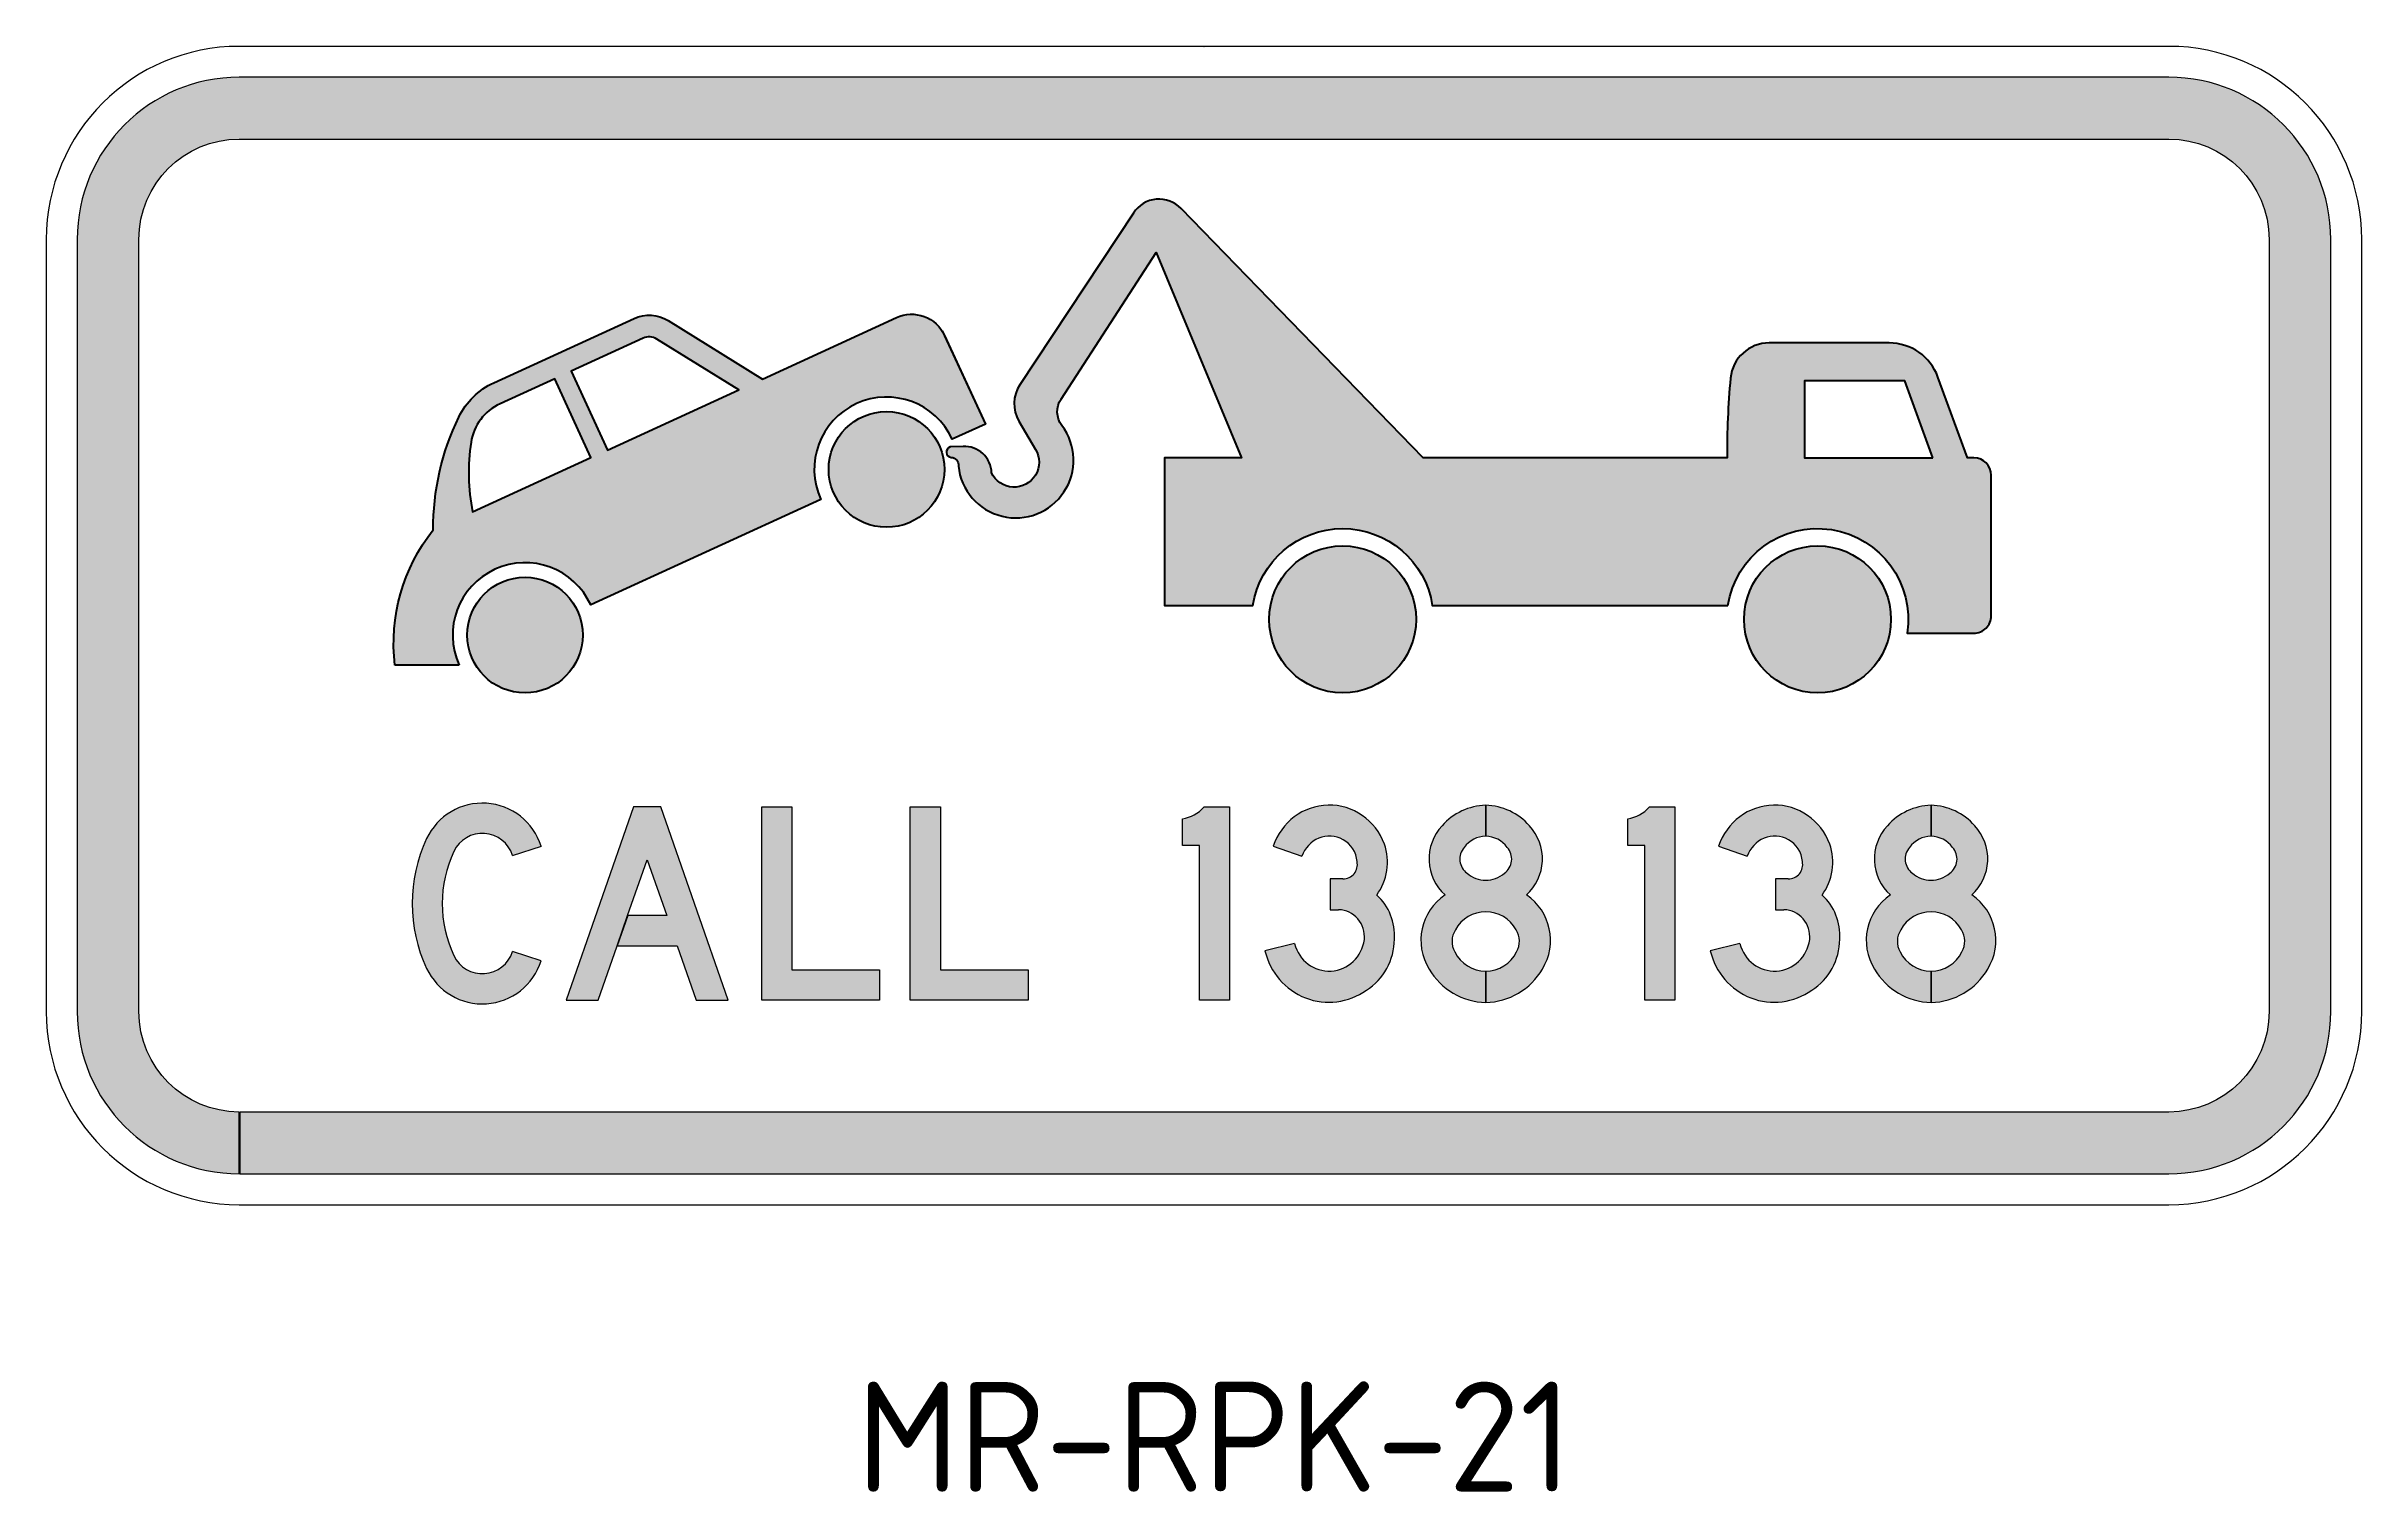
# Model space of a CAD drawing. Extents: x 4443 to 5043, y 3403 to 3778.
import ezdxf
from ezdxf.enums import TextEntityAlignment as Align

# ---------------------------------------------------------------- set-up
doc = ezdxf.new("R2010")
doc.units = 0
doc.header["$LTSCALE"] = 10
doc.layers.add('GSBWFILL', color=7, linetype='CONTINUOUS', lineweight=0)
doc.layers.add('L25', color=1, linetype='CONTINUOUS')
doc.styles.add('ISO', font='isocp2.shx')
doc.styles.add('TSText', font='txt.shx')

# ---------------------------------------------------------------- blocks, each defined once
blk = doc.blocks.new('*U747')
at = {"layer": 'GSBWFILL'}
blk.add_hatch(color=256, dxfattribs=at).paths.add_polyline_path([(-249.8400000000001, -142), (250, -142, 0.414213562373095), (292, -100), (292, 100, 0.414213562373095), (250, 142), (-250, 142, 0.414213562373095), (-292, 100), (-292, -100, 0.414213562373095), (-250, -142), (-250, -126, -0.414213562373095), (-276, -100), (-276, 100, -0.414213562373095), (-250, 126), (250, 126, -0.414213562373095), (276, 100), (276, -100, -0.414213562373095), (250, -126), (-249.8400000000001, -126)])
at = {"layer": 'GSBWFILL', "linetype": 'Continuous'}
for points in [[(-250, -150), (250, -150, 0.414213562373095), (300, -100), (300, 100, 0.414213562373095), (250, 150), (-250, 150, 0.414213562373095), (-300, 100), (-300, -100, 0.414213562373095), (-250, -150)], [(-249.8400000000001, -142), (250, -142, 0.414213562373095), (292, -100), (292, 100, 0.414213562373095), (250, 142), (-250, 142, 0.414213562373095), (-292, 100), (-292, -100, 0.414213562373095), (-250, -142), (-250, -126, -0.414213562373095), (-276, -100), (-276, 100, -0.414213562373095), (-250, 126), (250, 126, -0.414213562373095), (276, 100), (276, -100, -0.414213562373095), (250, -126), (-249.8400000000001, -126), (-249.8400000000001, -142)]]:
    blk.add_lwpolyline(points, format="xyb", close=True, dxfattribs=at)
at = {"layer": 'GSBWFILL', "color": 250, "style": 'TSText'}
for s in ['levels:GSCOLORFILL|GSBWFILL|GSOUTLINE', 'chevronShoulderRadius:300.000', 'constructPanels:900|600|450', 'panelStyle:MR-RPK-21.ssm', 'panelBorderRadius:300.000', 'chevronTipRadius:300.000', 'constructPanelMode:0', 'panelRoundCorners:0', 'panelHeightLock:1', 'panelStation:none', 'heightRounding:1', 'panelName:name', 'panelWidthLock:1', 'widthRounding:1', 'panelStandard:0', 'legendMaterial:0', 'panelMounting:0', 'panelQuantity:1', 'panelMaterial:0', 'marginAlign:9', 'panelShape:0', 'panelSizes:', 'version:2']:
    blk.add_text(s, height=0.001, dxfattribs=at).set_placement((0, 149.998), align=Align.CENTER)
blk = doc.blocks.new('*U726')
at = {"layer": 'GSBWFILL'}
h = blk.add_hatch(color=256, dxfattribs=at)
edge = h.paths.add_edge_path()
edge.add_line((104.2867910776607, 149.8797741616702), (134.3767910776606, 159.4617741616702))
edge.add_line((134.3767910776606, 159.4617741616702), (134.0625307301143, 159.3622018379728))
edge.add_arc((73.00079133464709, 139.9164405714599), 64.08333363078236, 17.66463027616738, 154.8157636095007)
edge.add_arc((157.8886401462602, 99.99977365947542), 157.887849370834, 154.8157635801439, 205.1842358023662)
edge.add_arc((73.0008373439664, 60.08337307841304), 64.08348859891, 205.1844328509103, 342.3355661842436)
edge.add_line((134.0627910776607, 40.637774161671), (104.2860000000001, 50.1199999999997))
edge.add_arc((73.00079133464709, 60.08310775188045), 32.83333363078238, 205.1842366564146, 342.33536998974796, ccw=False)
edge.add_arc((157.88864014626, 99.99977466386473), 126.6378493708338, 154.8157642738219, 205.1842364960441, ccw=False)
edge.add_arc((73.0012309245862, 139.9163978762504), 32.83375003097432, 17.664890394020574, 154.8160237273541, ccw=False)
blk.add_lwpolyline([(104.2867910776607, 149.8797741616702), (134.3767910776606, 159.4617741616702), (134.0625307301143, 159.3622018379728, 0.6818413547934971), (15.0089527127739, 167.1858428841029, 0.2233820481016266), (15.008951988694, 32.8137059746956, 0.6818413547934971), (134.0627910776607, 40.637774161671), (104.2860000000001, 50.1199999999997, -0.6818413547934971), (43.2884578260724, 46.1115282139222, -0.2233820481016266), (43.2884571019925, 153.8880195739596, -0.6818413547934971), (104.2867910776607, 149.8797741616702)], format="xyb", close=True, dxfattribs=at)
blk = doc.blocks.new('*U728')
at = {"layer": 'GSBWFILL'}
blk.add_hatch(color=256, dxfattribs=at).paths.add_polyline_path([(52.69200000000018, 56.2500000000004), (63.57999999999997, 87.5000000000004), (83.74999999999999, 145.384), (103.92, 87.5000000000004), (63.59058958785335, 87.50000000000038), (52.70258958785357, 56.2500000000004), (114.808, 56.2500000000004), (134.4080000000001, 0), (167.5000000000002, 0), (97.81200000000001, 200.0000000000002), (69.68799999999997, 200.0000000000002), (0, 0), (33.09200000000009, 0)])
at = {"layer": 'GSBWFILL', "flags": 128}
blk.add_lwpolyline([(52.69200000000018, 56.2500000000004), (63.57999999999997, 87.5000000000004), (83.74999999999999, 145.384), (103.92, 87.5000000000004), (63.59058958785335, 87.50000000000038), (52.70258958785357, 56.2500000000004), (114.808, 56.2500000000004), (134.4080000000001, 0), (167.5000000000002, 0), (97.81200000000001, 200.0000000000002), (69.68799999999997, 200.0000000000002), (0, 0), (33.09200000000009, 0)], close=True, dxfattribs=at)
blk = doc.blocks.new('*U730')
at = {"layer": 'GSBWFILL'}
blk.add_hatch(color=256, dxfattribs=at).paths.add_polyline_path([(0, 0), (0, 200.0000000000002), (31.25, 200.0000000000002), (31.25, 31.25), (121.8760000000001, 31.25), (121.8760000000001, 0)])
blk.add_lwpolyline([(0, 0), (0, 200.0000000000002), (31.25, 200.0000000000002), (31.25, 31.25), (121.8760000000001, 31.25), (121.8760000000001, 0), (0, 0)], close=True, dxfattribs=at)
blk = doc.blocks.new('*U732')
at = {"layer": 'GSBWFILL'}
blk.add_hatch(color=256, dxfattribs=at).paths.add_polyline_path([(0, 0), (0, 200.0000000000002), (31.25, 200.0000000000002), (31.25, 31.25), (121.8760000000001, 31.25), (121.8760000000001, 0)])
blk.add_lwpolyline([(0, 0), (0, 200.0000000000002), (31.25, 200.0000000000002), (31.25, 31.25), (121.8760000000001, 31.25), (121.8760000000001, 0), (0, 0)], close=True, dxfattribs=at)
blk = doc.blocks.new('*U724')
at = {"layer": 'GSBWFILL', "color": 28, "yscale": 0.25}
for name, p, xscale, zscale in [('*U726', (0, 0), 0.2492990026874455, 0.2492990026874455), ('*U728', (39.89000000000033, 0), 0.2507462686567164, 0.2507462686567164), ('*U730', (90.58750000000055, 0), 0.2502543568873277, 0.2502543568873277), ('*U732', (129.0750000000007, 0), 0.2502543568873277, 0.2502543568873277)]:
    blk.add_blockref(name, p, dxfattribs=dict(at, xscale=xscale, zscale=zscale))
blk = doc.blocks.new('*U735')
at = {"layer": 'GSBWFILL'}
h = blk.add_hatch(color=256, dxfattribs=at)
edge = h.paths.add_edge_path()
edge.add_arc((-5.426706047666711, 225.882397187186), 38.44445474806078, 278.114805562602, 317.6822694514909)
edge.add_line((23, 200.0000000000002), (50.0000000000001, 200.0000000000002))
edge.add_line((50.0000000000001, 200.0000000000002), (50.0000000000001, 0))
edge.add_line((50.0000000000001, 0), (18, 0))
edge.add_line((18, 0), (18, 160.0000000000001))
edge.add_line((18, 160.0000000000001), (0, 160.0000000000001))
edge.add_line((0, 160.0000000000001), (-3.04801e-08, 187.8228785002829))
blk.add_lwpolyline([(-3.04801e-08, 187.8228785002829, 0.1743816526803867), (23, 200.0000000000002), (50.0000000000001, 200.0000000000002), (50.0000000000001, 0), (18, 0), (18, 160.0000000000001), (0, 160.0000000000001), (-3.04801e-08, 187.8228785002829, 0.1743816526803867)], format="xyb", close=True, dxfattribs=at)
blk = doc.blocks.new('*U737')
at = {"layer": 'GSBWFILL'}
h = blk.add_hatch(color=256, dxfattribs=at)
edge = h.paths.add_edge_path()
edge.add_arc((69.92617259734907, 141.6507529327534), 27.51851350399044, 3.9775856975642796, 62.66910236423098, ccw=False)
edge.add_arc((82.85445355881797, 140.3867728733046), 14.86647032002467, -91.95997603031878, 12.32297952523652, ccw=False)
edge.add_line((82.346, 125.5290000000002), (68.817, 125.5290000000002))
edge.add_line((68.817, 125.5290000000002), (68.817, 93.5470000000001))
edge.add_line((68.817, 93.5470000000001), (77.8363661128013, 93.5468468773788))
edge.add_arc((77.22162676748302, 65.5507434684112), 28.00285182884575, -5.788067107006725, 88.74209955965989, ccw=False)
edge.add_arc((67.7051551325888, 67.68733671845808), 37.70431210731306, 194.2316508427801, 352.4398286205579, ccw=False)
edge.add_line((31.158, 58.4179999999996), (-0.3081421870017991, 50.8787441069822))
edge.add_arc((67.41155403993959, 67.36310384156609), 69.69714034971874, 193.6808934056669, 304.8483350723336)
edge.add_arc((74.35589274716378, 63.46355943662567), 62.62512505400525, 301.6712974414125, 359.5229085525236)
edge.add_arc((80.97375884746876, 66.7774066731069), 56.13625802379143, 356.0824188995984, 408.4477883440429)
edge.add_arc((73.52152699705742, 142.7253154958474), 56.11400045319013, 322.7849029740725, 379.6444140851835)
edge.add_arc((67.87541483495228, 139.3878194444202), 62.56588875025763, 20.78473335500934, 161.4674222438983)
edge.add_line((8.554, 159.2739999999999), (38.9667395889774, 148.9258444689971))
edge.add_arc((68.04102729411676, 139.0364561302945), 30.71016455955396, 61.783967898451124, 161.2146706762289, ccw=False)
blk.add_lwpolyline([(82.56071160822009, 166.0973684337197, -0.2618392256962704), (97.3784012367491, 143.5596081392605, -0.489261833481679), (82.346, 125.5290000000002), (68.817, 125.5290000000002), (68.817, 93.5470000000001), (77.8363661128013, 93.5468468773788, -0.4375657923540587), (105.081712610969, 62.7266812626726, -0.8258631257588721), (31.158, 58.4179999999996), (-0.3081421870018, 50.8787441069822, 0.5270586489639112), (107.2369245645487, 10.1649287351347, 0.2579269265539832), (136.9788467298063, 62.9420975323285, 0.2325480081467606), (118.209066244324, 108.7870644671831, 0.2533152114154578), (126.3695319753774, 161.5898169913041, 0.7046560960820358), (8.554, 159.2739999999999), (38.9667395889774, 148.9258444689971, -0.4632869890832702), (82.56071160822009, 166.0973684337197, -0.2618392256962704)], format="xyb", close=True, dxfattribs=at)
blk = doc.blocks.new('*U739')
at = {"layer": 'GSBWFILL'}
h = blk.add_hatch(color=256, dxfattribs=at)
edge = h.paths.add_edge_path()
edge.add_arc((67.20294976000847, 65.83814496193432), 35.95777543140494, 206.313100356528, 269.92322257875026, ccw=False)
edge.add_arc((53.834989357525, 60.79263358495832), 21.78360643629292, 146.7194673420469, 210.0058006753803, ccw=False)
edge.add_arc((66.6778891950921, 55.93014957681051), 35.31458535897635, 89.2262724591966, 151.5639863480855, ccw=False)
edge.add_arc((67.63164353155362, 55.93014981902111), 35.31458512256668, 28.43601435147309, 90.77372824036212, ccw=False)
edge.add_arc((80.47454315241063, 60.79263362725813), 21.78360652800874, -30.005799366031113, 33.28053396730229, ccw=False)
edge.add_arc((67.10636343153975, 65.83774864584319), 35.9577964553563, 270.0934325714609, 333.6876214603498, ccw=False)
edge.add_line((67.165, 29.8799999999995), (67.1647647778717, -2.540673533503398))
edge.add_arc((65.6003557140736, 67.64718786254699), 70.20529369691485, 271.2768475374655, 329.5388447596877)
edge.add_arc((78.12618947337147, 61.89046501508062), 56.50701492180233, 328.1314475500711, 416.2288503278489)
edge.add_arc((75.98453694384438, 146.2399904856026), 50.22784572078951, 311.9135164850034, 403.0535498183368)
edge.add_arc((65.20310771649754, 138.3318756222381), 63.52442720584509, 41.62679222770585, 88.23019222770586)
edge.add_line((67.165, 201.8259999999996), (67.1647666278771, 169.7208875349654))
edge.add_arc((66.64123242411225, 141.3542714727362), 28.37144682395369, 36.228872036666985, 88.94266925888928, ccw=False)
edge.add_arc((76.09278435559158, 146.0157051374788), 18.08466794942538, -54.6228479763754, 42.0231686902913, ccw=False)
edge.add_arc((66.80460657286211, 154.6778421349247), 30.63187402938423, 270.65497470638326, 310.16774970638323, ccw=False)
edge.add_arc((67.50492563022206, 154.6778411000748), 30.63187299357141, 229.8322504400978, 269.3450254400978, ccw=False)
edge.add_arc((58.21674872204849, 146.0157051489695), 18.0846682832437, 137.9768314910969, 234.62284815776349, ccw=False)
edge.add_arc((67.66834641082252, 141.3540000240866), 28.37164450945649, 91.03674596103042, 143.7707404054748, ccw=False)
edge.add_line((67.15499999999999, 169.721), (67.1547666294128, 201.8259763897969))
edge.add_arc((69.10615586389845, 138.3314400308277), 63.52451548327564, 91.7603276160847, 138.3727526160847)
edge.add_arc((58.32499554464874, 146.2399904630053), 50.22784567445721, 136.9464496945723, 228.0864830279056)
edge.add_arc((56.18334120429216, 61.89046580266137), 56.50701366693285, 123.7711486640408, 211.8685514418186)
edge.add_arc((68.70938744916215, 67.64734561644892), 70.20555519840512, 210.4611769126904, 268.7313380238015)
edge.add_line((67.15499999999999, -2.5410000000008), (67.15499999999999, 29.87999999999951))
edge.add_line((67.15499999999999, 29.8799999999995), (67.1547656796322, 29.8804018143208))
blk.add_lwpolyline([(67.1547656796322, 29.8804018143208, -0.2849052443197701), (34.9709355901211, 49.8989204975029, -0.2833783843116209), (35.6240282550684, 72.7461437429042, -0.2789120782666099), (67.15476614935021, 91.24151499146029, -0.2789120782666099), (98.68550405837402, 72.7461442516972, -0.2833783843116209), (99.33859724818619, 49.8989209250267, -0.2848300803335512), (67.165, 29.8799999999995), (67.1647647778717, -2.5406735335034, 0.2598375833880574), (126.1154273850537, 32.0563271855949, 0.404520686334955), (109.5371460023593, 108.8627392341008, 0.4200534378000491), (112.6868260783573, 180.529616585023, 0.2061955846657895), (67.165, 201.8259999999996), (67.1647666278771, 169.7208875349654, -0.234151094945048), (89.52741738157111, 158.122143519523, -0.4486104805440255), (86.56301274397269, 131.2702132048198, -0.1741357812658435), (67.1547661466162, 124.047969545817, -0.1741357812658435), (47.7465201870828, 131.2702129109819, -0.4486104805440255), (44.7821154097571, 158.1221437119504, -0.2342440555864945), (67.15499999999999, 169.721), (67.1547666294128, 201.8259763897969, 0.2062366382519775), (21.6227067354994, 180.5296168428141, 0.4200534378000491), (24.7723861993274, 108.862739531224, 0.404520686334955), (8.1941038333954, 32.0563294800751, 0.2598756104436386), (67.15499999999999, -2.5410000000008), (67.15499999999999, 29.8799999999995), (67.1547656796322, 29.8804018143208, -0.2849052443197701)], format="xyb", close=True, dxfattribs=at)
blk = doc.blocks.new('*U733')
at = {"layer": 'GSBWFILL', "color": 28, "yscale": 0.25}
for name, p, xscale, zscale in [('*U735', (0, 0), 0.245, 0.245), ('*U737', (21.47999999999956, 0), 0.2443293405138659, 0.2443293405138659), ('*U739', (61.90249999999924, 0), 0.2488242046268992, 0.2488242046268992)]:
    blk.add_blockref(name, p, dxfattribs=dict(at, xscale=xscale, zscale=zscale))
blk = doc.blocks.new('*U742')
at = {"layer": 'GSBWFILL'}
h = blk.add_hatch(color=256, dxfattribs=at)
edge = h.paths.add_edge_path()
edge.add_arc((-5.426706047666711, 225.882397187186), 38.44445474806078, 278.114805562602, 317.6822694514909)
edge.add_line((23, 200.0000000000002), (50.0000000000001, 200.0000000000002))
edge.add_line((50.0000000000001, 200.0000000000002), (50.0000000000001, 0))
edge.add_line((50.0000000000001, 0), (18, 0))
edge.add_line((18, 0), (18, 160.0000000000001))
edge.add_line((18, 160.0000000000001), (0, 160.0000000000001))
edge.add_line((0, 160.0000000000001), (-3.04801e-08, 187.8228785002829))
blk.add_lwpolyline([(-3.04801e-08, 187.8228785002829, 0.1743816526803867), (23, 200.0000000000002), (50.0000000000001, 200.0000000000002), (50.0000000000001, 0), (18, 0), (18, 160.0000000000001), (0, 160.0000000000001), (-3.04801e-08, 187.8228785002829, 0.1743816526803867)], format="xyb", close=True, dxfattribs=at)
blk = doc.blocks.new('*U744')
at = {"layer": 'GSBWFILL'}
h = blk.add_hatch(color=256, dxfattribs=at)
edge = h.paths.add_edge_path()
edge.add_arc((69.92617259734907, 141.6507529327534), 27.51851350399044, 3.9775856975642796, 62.66910236423098, ccw=False)
edge.add_arc((82.85445355881797, 140.3867728733046), 14.86647032002467, -91.95997603031878, 12.32297952523652, ccw=False)
edge.add_line((82.346, 125.5290000000002), (68.817, 125.5290000000002))
edge.add_line((68.817, 125.5290000000002), (68.817, 93.5470000000001))
edge.add_line((68.817, 93.5470000000001), (77.8363661128013, 93.5468468773788))
edge.add_arc((77.22162676748302, 65.5507434684112), 28.00285182884575, -5.788067107006725, 88.74209955965989, ccw=False)
edge.add_arc((67.7051551325888, 67.68733671845808), 37.70431210731306, 194.2316508427801, 352.4398286205579, ccw=False)
edge.add_line((31.158, 58.4179999999996), (-0.3081421870017991, 50.8787441069822))
edge.add_arc((67.41155403993959, 67.36310384156609), 69.69714034971874, 193.6808934056669, 304.8483350723336)
edge.add_arc((74.35589274716378, 63.46355943662567), 62.62512505400525, 301.6712974414125, 359.5229085525236)
edge.add_arc((80.97375884746876, 66.7774066731069), 56.13625802379143, 356.0824188995984, 408.4477883440429)
edge.add_arc((73.52152699705742, 142.7253154958474), 56.11400045319013, 322.7849029740725, 379.6444140851835)
edge.add_arc((67.87541483495228, 139.3878194444202), 62.56588875025763, 20.78473335500934, 161.4674222438983)
edge.add_line((8.554, 159.2739999999999), (38.9667395889774, 148.9258444689971))
edge.add_arc((68.04102729411676, 139.0364561302945), 30.71016455955396, 61.783967898451124, 161.2146706762289, ccw=False)
blk.add_lwpolyline([(82.56071160822009, 166.0973684337197, -0.2618392256962704), (97.3784012367491, 143.5596081392605, -0.489261833481679), (82.346, 125.5290000000002), (68.817, 125.5290000000002), (68.817, 93.5470000000001), (77.8363661128013, 93.5468468773788, -0.4375657923540587), (105.081712610969, 62.7266812626726, -0.8258631257588721), (31.158, 58.4179999999996), (-0.3081421870018, 50.8787441069822, 0.5270586489639112), (107.2369245645487, 10.1649287351347, 0.2579269265539832), (136.9788467298063, 62.9420975323285, 0.2325480081467606), (118.209066244324, 108.7870644671831, 0.2533152114154578), (126.3695319753774, 161.5898169913041, 0.7046560960820358), (8.554, 159.2739999999999), (38.9667395889774, 148.9258444689971, -0.4632869890832702), (82.56071160822009, 166.0973684337197, -0.2618392256962704)], format="xyb", close=True, dxfattribs=at)
blk = doc.blocks.new('*U746')
at = {"layer": 'GSBWFILL'}
h = blk.add_hatch(color=256, dxfattribs=at)
edge = h.paths.add_edge_path()
edge.add_arc((67.20294976000847, 65.83814496193432), 35.95777543140494, 206.313100356528, 269.92322257875026, ccw=False)
edge.add_arc((53.834989357525, 60.79263358495832), 21.78360643629292, 146.7194673420469, 210.0058006753803, ccw=False)
edge.add_arc((66.6778891950921, 55.93014957681051), 35.31458535897635, 89.2262724591966, 151.5639863480855, ccw=False)
edge.add_arc((67.63164353155362, 55.93014981902111), 35.31458512256668, 28.43601435147309, 90.77372824036212, ccw=False)
edge.add_arc((80.47454315241063, 60.79263362725813), 21.78360652800874, -30.005799366031113, 33.28053396730229, ccw=False)
edge.add_arc((67.10636343153975, 65.83774864584319), 35.9577964553563, 270.0934325714609, 333.6876214603498, ccw=False)
edge.add_line((67.165, 29.8799999999995), (67.1647647778717, -2.540673533503398))
edge.add_arc((65.6003557140736, 67.64718786254699), 70.20529369691485, 271.2768475374655, 329.5388447596877)
edge.add_arc((78.12618947337147, 61.89046501508062), 56.50701492180233, 328.1314475500711, 416.2288503278489)
edge.add_arc((75.98453694384438, 146.2399904856026), 50.22784572078951, 311.9135164850034, 403.0535498183368)
edge.add_arc((65.20310771649754, 138.3318756222381), 63.52442720584509, 41.62679222770585, 88.23019222770586)
edge.add_line((67.165, 201.8259999999996), (67.1647666278771, 169.7208875349654))
edge.add_arc((66.64123242411225, 141.3542714727362), 28.37144682395369, 36.228872036666985, 88.94266925888928, ccw=False)
edge.add_arc((76.09278435559158, 146.0157051374788), 18.08466794942538, -54.6228479763754, 42.0231686902913, ccw=False)
edge.add_arc((66.80460657286211, 154.6778421349247), 30.63187402938423, 270.65497470638326, 310.16774970638323, ccw=False)
edge.add_arc((67.50492563022206, 154.6778411000748), 30.63187299357141, 229.8322504400978, 269.3450254400978, ccw=False)
edge.add_arc((58.21674872204849, 146.0157051489695), 18.0846682832437, 137.9768314910969, 234.62284815776349, ccw=False)
edge.add_arc((67.66834641082252, 141.3540000240866), 28.37164450945649, 91.03674596103042, 143.7707404054748, ccw=False)
edge.add_line((67.15499999999999, 169.721), (67.1547666294128, 201.8259763897969))
edge.add_arc((69.10615586389845, 138.3314400308277), 63.52451548327564, 91.7603276160847, 138.3727526160847)
edge.add_arc((58.32499554464874, 146.2399904630053), 50.22784567445721, 136.9464496945723, 228.0864830279056)
edge.add_arc((56.18334120429216, 61.89046580266137), 56.50701366693285, 123.7711486640408, 211.8685514418186)
edge.add_arc((68.70938744916215, 67.64734561644892), 70.20555519840512, 210.4611769126904, 268.7313380238015)
edge.add_line((67.15499999999999, -2.5410000000008), (67.15499999999999, 29.87999999999951))
edge.add_line((67.15499999999999, 29.8799999999995), (67.1547656796322, 29.8804018143208))
blk.add_lwpolyline([(67.1547656796322, 29.8804018143208, -0.2849052443197701), (34.9709355901211, 49.8989204975029, -0.2833783843116209), (35.6240282550684, 72.7461437429042, -0.2789120782666099), (67.15476614935021, 91.24151499146029, -0.2789120782666099), (98.68550405837402, 72.7461442516972, -0.2833783843116209), (99.33859724818619, 49.8989209250267, -0.2848300803335512), (67.165, 29.8799999999995), (67.1647647778717, -2.5406735335034, 0.2598375833880574), (126.1154273850537, 32.0563271855949, 0.404520686334955), (109.5371460023593, 108.8627392341008, 0.4200534378000491), (112.6868260783573, 180.529616585023, 0.2061955846657895), (67.165, 201.8259999999996), (67.1647666278771, 169.7208875349654, -0.234151094945048), (89.52741738157111, 158.122143519523, -0.4486104805440255), (86.56301274397269, 131.2702132048198, -0.1741357812658435), (67.1547661466162, 124.047969545817, -0.1741357812658435), (47.7465201870828, 131.2702129109819, -0.4486104805440255), (44.7821154097571, 158.1221437119504, -0.2342440555864945), (67.15499999999999, 169.721), (67.1547666294128, 201.8259763897969, 0.2062366382519775), (21.6227067354994, 180.5296168428141, 0.4200534378000491), (24.7723861993274, 108.862739531224, 0.404520686334955), (8.1941038333954, 32.0563294800751, 0.2598756104436386), (67.15499999999999, -2.5410000000008), (67.15499999999999, 29.8799999999995), (67.1547656796322, 29.8804018143208, -0.2849052443197701)], format="xyb", close=True, dxfattribs=at)
blk = doc.blocks.new('*U740')
at = {"layer": 'GSBWFILL', "color": 28, "yscale": 0.25}
for name, p, xscale, zscale in [('*U742', (0, 0), 0.245, 0.245), ('*U744', (21.47999999999956, 0), 0.2443293405138659, 0.2443293405138659), ('*U746', (61.90249999999924, 0), 0.2488242046268992, 0.2488242046268992)]:
    blk.add_blockref(name, p, dxfattribs=dict(at, xscale=xscale, zscale=zscale))
blk = doc.blocks.new('*U723')
at = {"layer": 'GSBWFILL'}
for name, p in [('*U724', (-205.1899999999996, 0)), ('*U733', (-5.614999999998872, 0)), ('*U740', (109.7875000000004, 0))]:
    blk.add_blockref(name, p, dxfattribs=at)

msp = doc.modelspace()

# ---------------------------------------------------------------- hatches: boundary and pattern name
at = {"layer": 'L25'}
h = msp.add_hatch(color=256, dxfattribs=at)
h.paths.add_polyline_path([(4932.111660928307, 3671.120360012472), (4924.834546325424, 3691.048458463402), (4898.860844973669, 3691.048458463402), (4898.860844973669, 3671.120360012472)], flags=16)
edge = h.paths.add_edge_path()
edge.add_arc((4902.219513251909, 3629.315395149627), 23.51067794772385, -8.764931532316211, 171.2350684676109, ccw=False)
edge.add_line((4925.455629573505, 3625.73281565283), (4942.747443809418, 3625.73281565283))
edge.add_arc((4942.747443809411, 3630.211040023821), 4.478224370991484, 270.0000000000814, 360.0000000000873)
edge.add_line((4947.225668180402, 3630.211040023828), (4947.225668180402, 3666.642135641473))
edge.add_arc((4942.74744380941, 3666.642135641481), 4.478224370991484, 359.9999999999069, 449.9999999999069)
edge.add_line((4942.747443809418, 3671.120360012472), (4941.068109670276, 3671.120360012472))
edge.add_line((4941.068109670276, 3671.120360012472), (4933.416441722376, 3692.074158392915))
edge.add_arc((4920.796845754926, 3687.465878966594), 13.43467311298466, 20.06060302044265, 90.00000000002325)
edge.add_line((4920.79684575492, 3700.900552079579), (4889.70198172714, 3700.900552079579))
edge.add_arc((4889.701981727151, 3690.824547244854), 10.0760048347247, 90.00000000006204, 174.6832000391641)
edge.add_arc((5090.60458058534, 3672.127960495894), 211.8467078221399, 174.683200039087, 180.2725153173177)
edge.add_line((4878.760268987542, 3671.120360012472), (4800.055890042078, 3671.120360012472))
edge.add_line((4800.055890042078, 3671.120360012472), (4737.32076508819, 3735.716740301733))
edge.add_arc((4731.599643357674, 3730.225390442232), 7.930079264095149, 43.82602903635745, 146.9274483978807)
edge.add_line((4724.95439364247, 3734.552839270051), (4695.507824248783, 3690.088242254357))
edge.add_arc((4702.945963102626, 3685.162353196082), 8.921339172089981, 146.4855811544176, 210.4654326982462)
edge.add_line((4695.256346765722, 3680.639069741036), (4699.562311195972, 3673.3188974021))
edge.add_arc((4694.015619090505, 3670.010511885569), 6.458421481974961, -154.77584628260524, 30.814428279685103, ccw=False)
edge.add_arc((4681.178307448246, 3667.097044680439), 6.996572843476766, 1.319726524113048, 92.99121018906867)
edge.add_line((4680.813207003598, 3674.084085056692), (4677.475563564921, 3673.960596893993))
edge.add_arc((4677.86786630394, 3672.626661985556), 1.390425754575946, 106.3883125371239, 264.0108239633744)
edge.add_arc((4677.665190949142, 3669.310971110744), 1.933712575744861, -8.624141664183014, 88.29313667716463, ccw=False)
edge.add_arc((4694.455096101906, 3670.544616594446), 14.95586678513615, 185.8470765280206, 396.97238790976)
edge.add_arc((4711.155375209972, 3683.116565767096), 5.947559448068347, 146.9274483976114, 216.9723879094577, ccw=False)
edge.add_line((4706.171437923585, 3686.362152387983), (4730.869217505147, 3724.288172835766))
edge.add_line((4730.869217505147, 3724.288172835766), (4752.944578302956, 3671.120360012472))
edge.add_line((4752.944578302956, 3671.120360012472), (4733.031502296267, 3671.120360012472))
edge.add_line((4733.031502296267, 3671.120360012472), (4733.031502296267, 3632.89797464641))
edge.add_line((4733.031502296267, 3632.89797464641), (4755.92109699592, 3632.89797464641))
edge.add_arc((4779.157213317514, 3629.315395149614), 23.51067794772183, 8.76493153231388, 171.2350684676864, ccw=False)
edge.add_line((4802.393329639107, 3632.89797464641), (4878.983396930535, 3632.89797464641))
h = msp.add_hatch(color=256, dxfattribs=at)
edge = h.paths.add_edge_path(flags=16)
edge.add_line((4597.874538509721, 3702.108460112654), (4579.257025955633, 3693.583573470705))
edge.add_line((4579.257025955633, 3693.583573470705), (4588.616777059988, 3673.14279918152))
edge.add_line((4588.616777059988, 3673.14279918152), (4622.684734208639, 3688.742384355468))
edge.add_line((4622.684734208639, 3688.742384355468), (4601.403813108723, 3701.889378592873))
edge.add_arc((4599.434497027114, 3698.70166439778), 3.746962452290896, 58.29292689038434, 114.6028593643941)
edge = h.paths.add_edge_path(flags=16)
edge.add_arc((4566.257489645781, 3673.207305016534), 13.11436858300079, 114.6028593644655, 171.2498848899858)
edge.add_arc((4604.552101381862, 3667.313121774806), 51.85993199488372, 171.2498848900728, 191.2979085705652)
edge.add_line((4553.697120982643, 3657.153224378223), (4584.358282416406, 3671.192851034783))
edge.add_line((4584.358282416406, 3671.192851034783), (4574.998531312038, 3691.633625323967))
edge.add_line((4574.998531312038, 3691.633625323967), (4560.797634834897, 3685.131090018574))
edge = h.paths.add_edge_path()
edge.add_arc((4580.758179507575, 3622.98319874328), 47.53498862010699, 141.6555053282864, 186.6838284205234)
edge.add_line((4533.546260537191, 3617.450581799406), (4550.241059765492, 3617.450581799406))
edge.add_arc((4567.275038339818, 3625.250374386378), 18.73481226141293, 24.602859364483322, 204.6028593644696, ccw=False)
edge.add_line((4584.309016914142, 3633.050166973353), (4643.927941924268, 3660.349441027758))
edge.add_arc((4660.96192049858, 3668.149233614729), 18.7348122613997, 24.602859364501796, 204.6028593644869, ccw=False)
edge.add_line((4677.99589907289, 3675.949026201705), (4686.587680041772, 3679.906351152878))
edge.add_line((4686.587680041772, 3679.906351152878), (4675.973255052057, 3702.863057426883))
edge.add_arc((4667.456265764894, 3698.963161133407), 9.367406130701733, 24.60285936441384, 114.6028593644201)
edge.add_line((4663.556369471417, 3707.480150420569), (4628.826422526131, 3691.554639566491))
edge.add_line((4628.826422526131, 3691.554639566491), (4604.357787231123, 3706.670949885496))
edge.add_arc((4599.434497027123, 3698.701664397788), 9.367406130695532, 58.29292689042426, 114.6028593644374)
edge.add_line((4595.534600733647, 3707.218653684944), (4559.194903657439, 3690.578847627255))
edge.add_arc((4566.994696244406, 3673.544869052927), 18.73481226141315, 114.6028593644553, 154.1651246642628)
edge.add_arc((4610.071860205897, 3652.688196614391), 66.59547293564002, 154.1651246644107, 180.1848457908802)
h = msp.add_hatch(color=256, dxfattribs=at)
edge = h.paths.add_edge_path()
edge.add_arc((4660.961920498579, 3668.149233614724), 14.98784980912741, 0, 360)
h = msp.add_hatch(color=256, dxfattribs=at)
edge = h.paths.add_edge_path()
edge.add_arc((4902.219513251912, 3629.31539514962), 19.03245357672736, 0, 360)
edge = h.paths.add_edge_path()
edge.add_arc((4779.157213317514, 3629.31539514962), 19.03245357672736, 0, 360)
h = msp.add_hatch(color=256, dxfattribs=at)
edge = h.paths.add_edge_path()
edge.add_arc((4567.275038339802, 3625.250374386373), 14.98784980912741, 0, 360)

# ---------------------------------------------------------------- linework, layer by layer
for p, q in [((4675.413870437409, 3704.072885402048), (4686.596525775773, 3679.887219742791)), ((4550.241059765492, 3617.450581799406), (4533.546260537191, 3617.450581799406))]:
    msp.add_line(p, q, dxfattribs=at)
for points in [[(4878.983396930318, 3632.897974646453, -0.9999999999993577), (4925.455629573505, 3625.73281565283), (4942.747443809418, 3625.73281565283, 0.414213562373095), (4947.225668180402, 3630.211040023828), (4947.225668180402, 3666.642135641473, 0.414213562373095), (4942.747443809418, 3671.120360012472), (4941.068109670276, 3671.120360012472), (4933.416441722376, 3692.074158392915, 0.3150080946263735), (4920.79684575492, 3700.900552079579), (4889.70198172714, 3700.900552079579, 0.3872882444916135), (4879.669328188097, 3691.758215491449, 0.02439282489865032), (4878.760268987542, 3671.120360012472), (4800.055890042078, 3671.120360012472), (4737.32076508819, 3735.716740301733, 0.4828883383013839), (4724.95439364247, 3734.552839270051), (4695.507824248783, 3690.088242254357, 0.2866502453681603), (4695.256346765722, 3680.639069741036), (4699.562311195972, 3673.3188974021, -1.050014223782491), (4688.173024373701, 3667.258186502554, 0.4227841482965535), (4680.813207003598, 3674.084085056692), (4677.475563564921, 3673.960596893993, 0.8215737718920372), (4677.722788470793, 3671.243825696866, -0.4500330404778439), (4679.577039590479, 3669.021007150548, 1.31656019747696), (4706.403718630484, 3679.539524652024, -0.3155143813452397), (4706.171437923585, 3686.362152387983), (4730.869217505147, 3724.288172835766), (4752.944578302956, 3671.120360012472), (4733.031502296267, 3671.120360012472), (4733.031502296267, 3632.89797464641), (4755.92109699592, 3632.89797464641, -0.8576346483687903), (4802.393329639107, 3632.89797464641), (4878.983396930535, 3632.89797464641)], [(4533.546260537191, 3617.450581799406, -0.1990408430352438), (4543.476733838051, 3652.473348826045, -0.114022775841987), (4550.132359448337, 3681.709107428078, -0.1743582798786234), (4559.194903657439, 3690.578847627255), (4595.534600733647, 3707.218653684944, -0.2507648909332751), (4604.357787231123, 3706.670949885496), (4628.826422526131, 3691.554639566491), (4663.556369471417, 3707.480150420569, -0.414213562373116), (4675.973255052057, 3702.863057426883), (4686.587680041772, 3679.906351152878), (4677.99589907289, 3675.949026201705, 0.9999999999998569), (4643.927941924268, 3660.349441027758), (4584.309016914142, 3633.050166973353, 0.9999999999998569), (4550.241059765492, 3617.450581799406)]]:
    msp.add_lwpolyline(points, format="xyb", dxfattribs=at)
for points in [[(4597.874538509721, 3702.108460112654), (4579.257025955633, 3693.583573470705), (4588.616777059988, 3673.14279918152), (4622.684734208639, 3688.742384355468), (4601.403813108723, 3701.889378592873, 0.2507648909332751)], [(4560.797634834897, 3685.131090018574, 0.252328806046827), (4553.295756512338, 3675.202333213881, 0.08769981413249375), (4553.697120982643, 3657.153224378223), (4584.358282416406, 3671.192851034783), (4574.998531312038, 3691.633625323967)]]:
    msp.add_lwpolyline(points, format="xyb", close=True, dxfattribs=at)
msp.add_lwpolyline([(4932.111660928307, 3671.120360012472), (4924.834546325424, 3691.048458463402), (4898.860844973669, 3691.048458463402), (4898.860844973669, 3671.120360012472)], close=True, dxfattribs=at)
for centre, radius in [((4660.961920498579, 3668.149233614724), 14.98784980912741), ((4779.157213317514, 3629.31539514962), 19.03245357672736), ((4902.219513251912, 3629.31539514962), 19.03245357672736), ((4567.275038339802, 3625.250374386373), 14.98784980912741)]:
    msp.add_circle(centre, radius, dxfattribs=at)

# ---------------------------------------------------------------- block references
at = {"layer": 'GSBWFILL'}
for name, p in [('*U747', (4743.227852878692, 3627.719196087121)), ('*U723', (4743.236484147124, 3530.719196087121))]:
    msp.add_blockref(name, p, dxfattribs=at)

# ---------------------------------------------------------------- texts
at = {"layer": 'GSBWFILL', "insert": (4653.212968156642, 3431.892642244491), "char_height": 28.50045752948972, "attachment_point": 1, "style": 'ISO'}
msp.add_mtext_dynamic_manual_height_columns('{\\Fiso3098b|c0;\\C3;MR-RPK-21}', width=387.7243494315935, gutter_width=50, heights=[0], dxfattribs=at)

doc.saveas('drawing.dxf')
